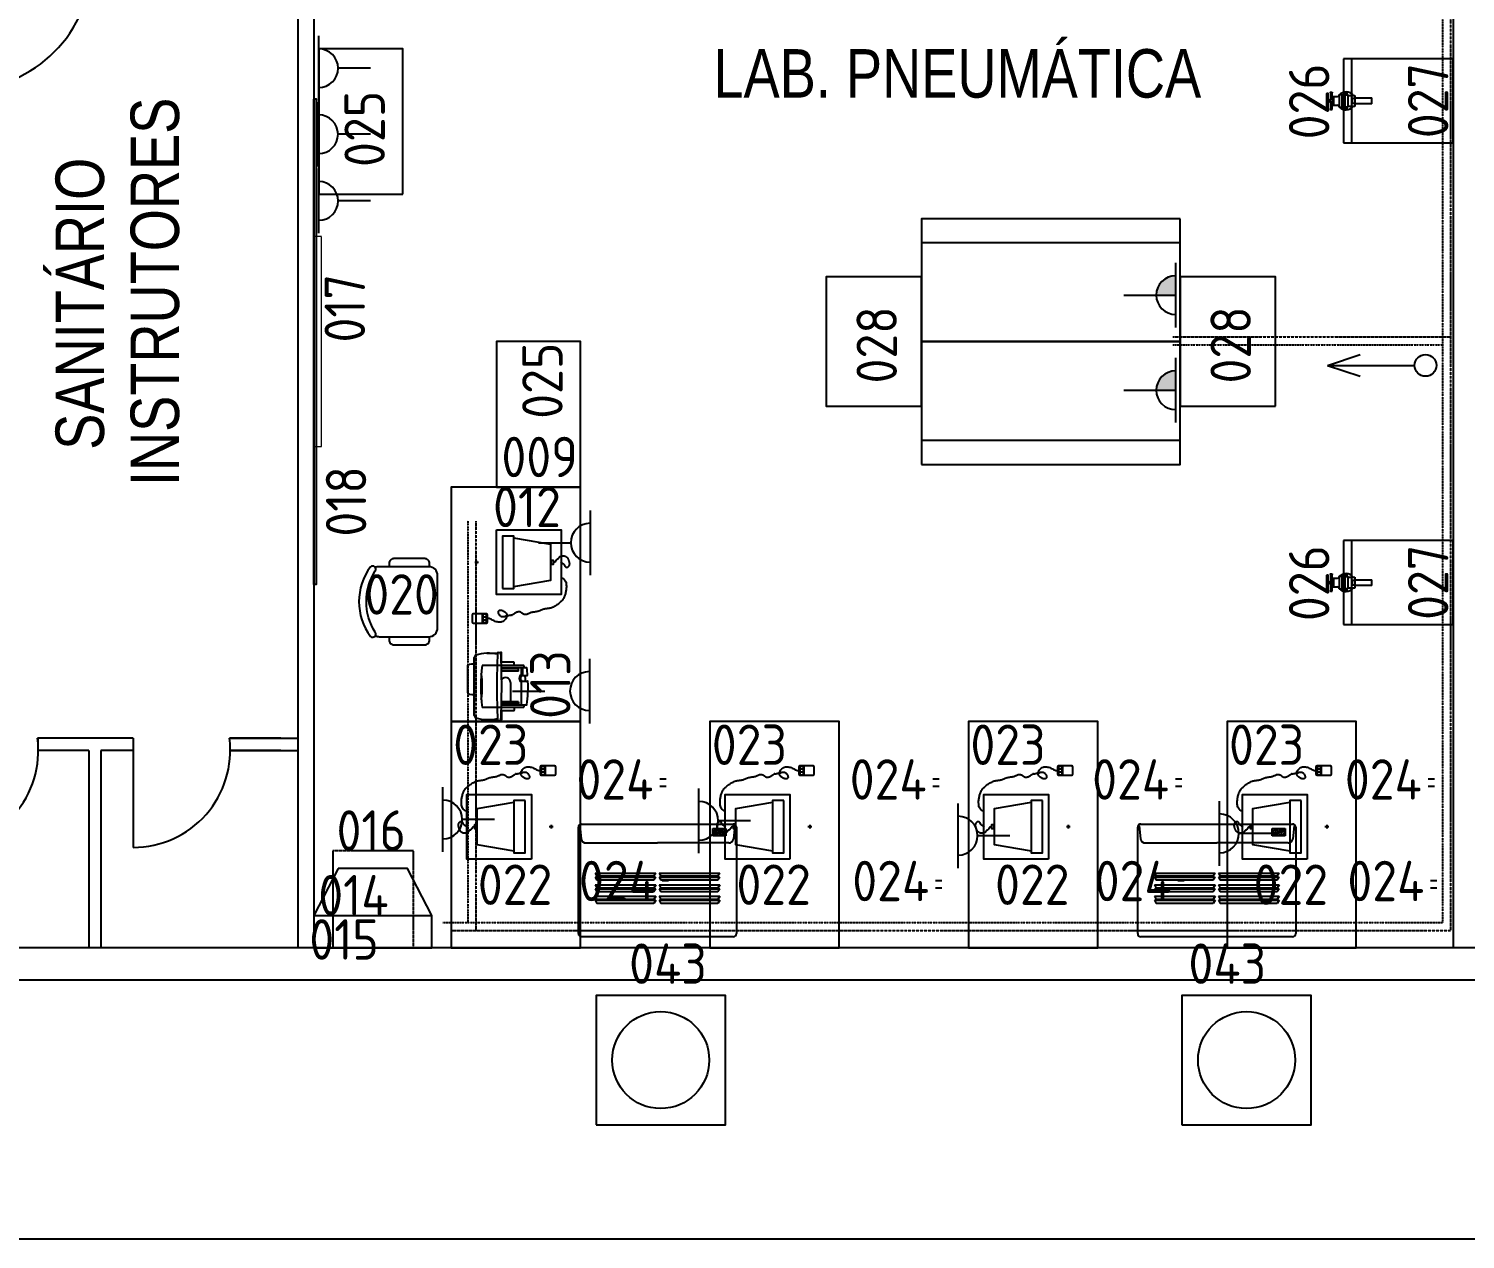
# Model space of a CAD drawing. Header units: millimetres. Extents: x 18768 to 1484868, y -11027 to 520152.
# Drawn here: x 218641 to 227529, y 397570 to 405059 of the extents above; entities that cross this region are included whole.
import ezdxf
from ezdxf.enums import TextEntityAlignment as Align

# ---------------------------------------------------------------- set-up
doc = ezdxf.new("R2010")
doc.units = ezdxf.units.MM
for name, pattern in [('DASHDOT2', [0.5, 0.25, -0.125, 0, -0.125]), ('DIVIDE', [2.15, 1.5, -0.2, 0.05, -0.15, 0.05, -0.2]), ('HIDDEN', [0.375, 0.25, -0.125]), ('HIDDEN2', [4.7625, 3.175, -1.5875])]:
    doc.linetypes.add(name, pattern=pattern)
for name, color, linetype in [('L018-SIMBOLO1', 3, 'Continuous'), ('L018-SIMBOLO3', 3, 'Continuous'), ('L025-CONTORNO', 7, 'Continuous'), ('L025-IMAGIN', 1, 'DIVIDE'), ('L025-TEXTO', 7, 'Continuous'), ('L035-ARRANJO-ADQUIRIR', 102, 'Continuous'), ('L035-ARRANJO-EXISTENTE', 180, 'Continuous'), ('L035-ARRANJO-REMANEJADO', 200, 'Continuous'), ('L035-TEXTO', 40, 'Continuous'), ('PAREDES', 7, 'Continuous')]:
    doc.layers.add(name, color=color, linetype=linetype)
doc.layers.add('L035-DEMOLIÇÃO', color=40, linetype='Continuous', plot=False)
doc.styles.add('ISO-CP--18', font='isocp.shx', dxfattribs={"width": 0.75, "height": 180})
doc.styles.add('ISO-CP--25', font='isocp.shx', dxfattribs={"height": 250})
doc.styles.get("Standard").update_dxf_attribs({"font": 'arial.ttf'})

# ---------------------------------------------------------------- blocks, each defined once
blk = doc.blocks.new('BL_SENAI_id9300159197')
at = {"layer": 'L025-CONTORNO', "color": 0, "linetype": 'HIDDEN', "lineweight": 9}
blk.add_lwpolyline([(-650, -50), (650, -50), (650, 0), (-650, 0)], close=True, dxfattribs=at)
at = {"layer": 'L025-TEXTO', "lineweight": 9, "style": 'ISO-CP--25'}
blk.add_attdef('rmp_mt_codmaterial', (15, 15), '', height=40, dxfattribs=at)
at = {"layer": 'L025-TEXTO', "lineweight": 9, "style": 'ISO-CP--25', "flags": 1}
for tag in ['rmp_mt_nomeunid', 'rmp_mt_potencia', 'rmp_mt_cod']:
    blk.add_attdef(tag, (15, 15), '', height=40, dxfattribs=at)
blk = doc.blocks.new('BL_SENAI_id9320290690')
at = {"layer": 'L025-CONTORNO', "color": 0}
blk.add_lwpolyline([(-3130.9, 134.4), (-130.9, 134.4), (-130.9, 152.4), (-3130.9, 152.4)], close=True, dxfattribs=at)
at = {"layer": 'L025-TEXTO', "style": 'ISO-CP--25'}
blk.add_attdef('rmp_mt_codmaterial', (15, 15), '', height=40, dxfattribs=at)
at = {"layer": 'L025-TEXTO', "style": 'ISO-CP--25', "flags": 1}
for tag in ['rmp_mt_nomeunid', 'rmp_mt_potencia', 'rmp_mt_cod']:
    blk.add_attdef(tag, (15, 15), '', height=40, dxfattribs=at)
blk = doc.blocks.new('BL_SENAI_id9320210400')
at = {"layer": 'L035-ARRANJO-ADQUIRIR', "color": 0}
for points in [[(-689.7, 550.3, -0.290756), (-310.2, 550.3, 0.829608), (-283.9, 578.9, 0.333333), (-716.3, 578.9, 0.829608), (-690, 550.3)], [(-710.1, 549.8, 0.129448), (-717.1, 523.2), (-717.1, 218.5, 0.414214), (-663, 164.5), (-337.9, 164.5, 0.414214), (-283.9, 218.5), (-283.9, 524.9, 0.120944), (-290, 549.9)], [(-717.1, 464.5), (-737.1, 464.5, 0.414214), (-767.1, 434.5), (-767.1, 244.5, 0.414214), (-737.1, 214.5), (-716.9, 214.5)], [(-283.9, 214.5), (-263.9, 214.5, 0.414214), (-233.9, 244.5), (-233.9, 434.5, 0.414214), (-263.9, 464.5), (-283.9, 464.5)]]:
    blk.add_lwpolyline(points, format="xyb", dxfattribs=at)
at = {"layer": 'L025-TEXTO', "style": 'ISO-CP--25'}
blk.add_attdef('rmp_mt_codmaterial', (15, 15), '', height=40, dxfattribs=at)
at = {"layer": 'L025-TEXTO', "style": 'ISO-CP--25', "flags": 1}
for tag in ['rmp_mt_nomeunid', 'rmp_mt_potencia', 'rmp_mt_cod']:
    blk.add_attdef(tag, (15, 15), '', height=40, dxfattribs=at)
blk = doc.blocks.new('BL_SENAI_id9370710520')
at = {"layer": 'L035-ARRANJO-ADQUIRIR', "color": 0}
for p, q in [((192.9, 185.6), (168.7, 185.6)), ((180.8, 173.5), (180.8, 197.7)), ((499.2, 246.6), (499.2, 164)), ((499.2, 220.5), (556.8, 220.5)), ((499.2, 219.5), (556.8, 219.5)), ((502.4, 246.7), (502.4, 224.1)), ((518.6, 246.7), (502.4, 246.7)), ((502.4, 224.1), (518.6, 224.1)), ((550.1, 253.3), (505.9, 253.3)), ((518.6, 224.1), (518.6, 246.7)), ((520.3, 246.7), (520.3, 224.1)), ((536.5, 246.7), (520.3, 246.7)), ((520.3, 224.1), (536.5, 224.1)), ((536.5, 224.1), (536.5, 246.7)), ((538, 246.7), (538, 224.1)), ((554.2, 246.7), (538, 246.7)), ((538, 224.1), (554.2, 224.1)), ((554.2, 224.1), (554.2, 246.7)), ((556.8, 164), (556.8, 246.6)), ((505.9, 157.3), (550.1, 157.3))]:
    blk.add_line(p, q, dxfattribs=at)
for points in [[(180.8, 660), (179.5, 665.1), (177.7, 669.1), (175.4, 672.3), (172.9, 674.7), (170.2, 676.6), (167.7, 678.1), (165.4, 679.4), (163.4, 680.6), (162, 682), (161, 683.4), (160.3, 684.8), (159.8, 686.3), (159.5, 687.7), (159.1, 689.1), (158.6, 690.3), (157.9, 691.4), (156.9, 692.4), (155.6, 693.3), (154.1, 694.2), (152.4, 695.1), (150.7, 696.1), (148.9, 697.4), (147.2, 699), (145.7, 700.9), (144.3, 703.3), (143.1, 706.1), (142.1, 709.1), (141.3, 712.3), (140.8, 715.7), (140.5, 719.2), (140.5, 722.6), (140.8, 725.9), (141.4, 729), (142.2, 732), (143.3, 734.7), (144.7, 737.3), (146.2, 739.7), (147.9, 741.9), (149.8, 743.9), (151.9, 745.7), (154, 747.3), (156.3, 748.8), (158.7, 750.1), (161, 751.2), (163.4, 752.2), (165.7, 753.1), (168, 754), (170.2, 754.7), (172.3, 755.4), (174.3, 756), (176.2, 756.6), (178, 757.1), (179.7, 757.6), (181.4, 758), (183.1, 758.3), (184.7, 758.6), (186.4, 758.9), (188, 759), (189.7, 759.1), (191.3, 759.1), (193, 759), (194.7, 758.8), (196.4, 758.5), (198.1, 758), (199.8, 757.3), (201.5, 756.6), (203.2, 755.7), (204.8, 754.7), (206.4, 753.7), (207.9, 752.5), (209.2, 751.4), (210.4, 750.1), (211.5, 748.9), (212.4, 747.7), (213.1, 746.4), (213.6, 745.2), (213.9, 744), (214, 742.8), (213.9, 741.6), (213.6, 740.5), (213.1, 739.5), (212.4, 738.4), (211.4, 737.5), (210.4, 736.5), (209.2, 735.6), (207.9, 734.8), (206.5, 734), (205, 733.2), (203.5, 732.5), (202, 731.7), (200.6, 731), (199.1, 730.2), (197.7, 729.3), (196.4, 728.3), (195.2, 727.1), (194.1, 725.8), (193.2, 724.4), (192.3, 722.7), (191.3, 720.8), (190.1, 718.7), (188.5, 716.4), (186.5, 713.8), (184, 710.9), (180.8, 707.9)], [(276, 708.3), (279.8, 717), (284.4, 724), (289.7, 729.4), (295.6, 733.5), (301.8, 736.4), (308.2, 738.4), (314.7, 739.6), (321.2, 740.3), (327.5, 740.6), (333.6, 740.6), (339.6, 740.4), (345.4, 739.9), (351.1, 739.2), (356.8, 738.2), (362.4, 737.2), (368, 735.9), (373.5, 734.6), (379.1, 733.1), (384.5, 731.4), (389.9, 729.6), (395.1, 727.5), (400.2, 725.2), (405.1, 722.6), (409.8, 719.6), (414.2, 716.4), (418.5, 712.8), (422.5, 708.9), (426.4, 704.7), (430.1, 700.4), (433.8, 695.7), (437.4, 690.9), (440.9, 685.9), (444.5, 680.8), (447.9, 675.5), (451.3, 670.2), (454.4, 664.8), (457.3, 659.5), (459.9, 654.1), (462.1, 648.8), (463.9, 643.6), (465.3, 638.5), (466.2, 633.6), (466.9, 628.7), (467.4, 623.9), (467.9, 619.1), (468.5, 614.4), (469.2, 609.7), (470.3, 604.9), (471.7, 600.1), (473.4, 595.3), (475.3, 590.4), (477.4, 585.5), (479.4, 580.5), (481.4, 575.4), (483.3, 570.3), (484.8, 565), (486.1, 559.7), (487.1, 554.3), (487.9, 549), (488.6, 543.6), (489.2, 538.4), (490, 533.3), (490.8, 528.4), (492, 523.7), (493.4, 519.3), (495, 515.2), (496.7, 511.2), (498.5, 507.5), (500.2, 503.8), (501.7, 500.3), (503, 496.9), (503.9, 493.6), (504.3, 490.2), (504.3, 486.9), (504, 483.7), (503.2, 480.5), (502.2, 477.4), (500.9, 474.4), (499.4, 471.5), (497.7, 468.7), (495.9, 466.1), (493.9, 463.6), (492.1, 461.1), (490.3, 458.7), (488.8, 456.2), (487.6, 453.6), (486.7, 450.8), (486.4, 447.9), (486.6, 444.7), (487.3, 441.4), (488.4, 437.9), (489.8, 434.3), (491.6, 430.7), (493.5, 427.2), (495.5, 423.8), (497.5, 420.5), (499.5, 417.4), (501.3, 414.5), (503.1, 411.9), (504.7, 409.6), (506.1, 407.7), (507.3, 406), (508.2, 404.8), (508.8, 404), (509.1, 403.6), (509.1, 403.5), (509, 403.4), (508.7, 403.3), (508.5, 402.9), (508.3, 402.1), (508.2, 400.7), (508.4, 398.4), (508.8, 395.3), (509.5, 391.4), (510.4, 386.9), (511.4, 381.9), (512.6, 376.8), (513.8, 371.5), (515, 366.5), (516.1, 361.7), (517.2, 357.4), (518.1, 353.5), (518.7, 350), (519, 346.8), (518.9, 343.8), (518.3, 341), (517.1, 338.2), (515.3, 335.5), (512.8, 332.7), (509.7, 330), (506.2, 327.4), (502.5, 325), (498.6, 323), (494.7, 321.4), (491.1, 320.3), (487.7, 319.8), (484.8, 320), (482.4, 320.8), (480.4, 322.2), (478.9, 324), (477.7, 326.2), (477, 328.8), (476.6, 331.6), (476.6, 334.5), (476.9, 337.5), (477.5, 340.6), (478.5, 343.7), (479.7, 346.8), (481.2, 350), (483, 353.1), (485.1, 356.2), (487.3, 359.3), (489.8, 362.3), (492.6, 365.2), (495.6, 367.7), (498.8, 369.9), (502.4, 371.6), (506.2, 372.6), (510.4, 372.9), (514.9, 372.4), (519.8, 371), (524.8, 368.7), (529.8, 365.7), (534.7, 361.9), (539.3, 357.6), (543.4, 352.8), (546.9, 347.6), (549.5, 342.1), (551.2, 336.3), (551.9, 330.4), (551.9, 324.3), (551.3, 318.2), (550, 312.2), (548.2, 306.1), (546.1, 300.2), (543.6, 294.5), (540.9, 289), (538.2, 283.6), (535.6, 278.3), (533.1, 273), (531, 267.7), (529.3, 262.1), (528.2, 256.4), (528, 253.3)], [(330.8, 415.4), (290.8, 645.4), (70.8, 645.4), (30.8, 415.4)]]:
    blk.add_lwpolyline(points, dxfattribs=at)
for points in [[(-19.2, 307.9), (-19.2, 707.9), (380.8, 707.9), (380.8, 307.9)], [(169.9, 645.4), (191.6, 645.3), (191.6, 659.9), (170, 660)], [(343.3, 345.4), (343.3, 415.4), (18.3, 415.4), (18.3, 345.4)]]:
    blk.add_lwpolyline(points, close=True, dxfattribs=at)
for centre, start, end in [((505.9, 246.6), 90, 180), ((550.1, 246.6), 0, 90), ((505.9, 164), 180, 270), ((550.1, 164), 270, 0)]:
    blk.add_arc(centre, 6.72, start, end, dxfattribs=at)
at = {"layer": 'L025-TEXTO', "style": 'ISO-CP--25'}
blk.add_attdef('rmp_mt_codmaterial', (15, 15), '', height=40, dxfattribs=at)
at = {"layer": 'L025-TEXTO', "style": 'ISO-CP--25', "flags": 1}
for tag in ['rmp_mt_nomeunid', 'rmp_mt_potencia', 'rmp_mt_cod']:
    blk.add_attdef(tag, (15, 15), '', height=40, dxfattribs=at)
blk = doc.blocks.new('BL_SENAI_id9320221140')
at = {"layer": 'L025-CONTORNO', "color": 0}
blk.add_lwpolyline([(570, -612), (570, 788), (-230, 788), (-230, -612)], close=True, dxfattribs=at)
at = {"layer": 'L025-TEXTO', "style": 'ISO-CP--25'}
blk.add_attdef('rmp_mt_codmaterial', (15, 15), '', height=40, dxfattribs=at)
at = {"layer": 'L025-TEXTO', "style": 'ISO-CP--25', "flags": 1}
for tag in ['rmp_mt_nomeunid', 'rmp_mt_potencia', 'rmp_mt_cod']:
    blk.add_attdef(tag, (15, 15), '', height=40, dxfattribs=at)
blk = doc.blocks.new('BL_SENAI_id9390240030')
at = {"layer": 'L035-ARRANJO-REMANEJADO', "color": 0}
for p, q in [((0, 630), (0, -50)), ((520, 630), (0, 630)), ((520, -50), (520, 630)), ((0, 0), (520, 0)), ((0, -50), (520, -50))]:
    blk.add_line(p, q, dxfattribs=at)
at = {"layer": 'L025-TEXTO', "style": 'ISO-CP--25'}
blk.add_attdef('rmp_mt_codmaterial', (15, 15), '', height=40, dxfattribs=at)
at = {"layer": 'L025-TEXTO', "style": 'ISO-CP--25', "flags": 1}
for tag in ['rmp_mt_nomeunid', 'rmp_mt_potencia', 'rmp_mt_cod']:
    blk.add_attdef(tag, (15, 15), '', height=40, dxfattribs=at)
blk = doc.blocks.new('BL_SENAI_id9320230440')
at = {"layer": 'L035-ARRANJO-ADQUIRIR', "color": 0}
blk.add_lwpolyline([(0, 520), (-900, 520), (-900, 0), (0, 0)], close=True, dxfattribs=at)
at = {"layer": 'L025-TEXTO', "style": 'ISO-CP--25'}
blk.add_attdef('rmp_mt_codmaterial', (15, 15), '', height=40, dxfattribs=at)
at = {"layer": 'L025-TEXTO', "style": 'ISO-CP--25', "flags": 1}
for tag in ['rmp_mt_nomeunid', 'rmp_mt_potencia', 'rmp_mt_cod']:
    blk.add_attdef(tag, (15, 15), '', height=40, dxfattribs=at)
blk = doc.blocks.new('BL_SENAI_id9370710510')
at = {"layer": 'L035-ARRANJO-ADQUIRIR', "color": 0}
for p, q in [((185, 106.6), (160.8, 106.6)), ((172.9, 94.5), (172.9, 118.7)), ((491.3, 167.7), (491.3, 85)), ((491.3, 141.5), (549, 141.5)), ((491.3, 140.6), (549, 140.6)), ((494.5, 167.7), (494.5, 145.1)), ((510.7, 167.7), (494.5, 167.7)), ((494.5, 145.1), (510.7, 145.1)), ((542.2, 174.4), (498, 174.4)), ((510.7, 145.1), (510.7, 167.7)), ((528.6, 167.7), (512.4, 167.7)), ((512.4, 167.7), (512.4, 145.1)), ((512.4, 145.1), (528.6, 145.1)), ((528.6, 145.1), (528.6, 167.7)), ((530.1, 167.7), (530.1, 145.1)), ((546.3, 167.7), (530.1, 167.7)), ((530.1, 145.1), (546.3, 145.1)), ((546.3, 145.1), (546.3, 167.7)), ((549, 85), (549, 167.7)), ((498, 78.3), (542.2, 78.3))]:
    blk.add_line(p, q, dxfattribs=at)
for points in [[(-27.1, 228.9), (-27.1, 628.9), (372.9, 628.9), (372.9, 228.9)], [(162.1, 566.4), (183.8, 566.4), (183.8, 581), (162.1, 581)], [(335.4, 266.4), (335.4, 336.4), (10.4, 336.4), (10.4, 266.4)]]:
    blk.add_lwpolyline(points, close=True, dxfattribs=at)
for points in [[(173, 581), (171.7, 586.1), (169.8, 590.1), (167.5, 593.3), (165, 595.7), (162.4, 597.6), (159.8, 599.1), (157.5, 600.4), (155.6, 601.7), (154.1, 603), (153.1, 604.4), (152.5, 605.8), (152, 607.3), (151.6, 608.7), (151.3, 610.1), (150.8, 611.3), (150.1, 612.5), (149, 613.4), (147.7, 614.3), (146.2, 615.2), (144.6, 616.1), (142.8, 617.2), (141.1, 618.4), (139.4, 620), (137.8, 622), (136.4, 624.3), (135.2, 627.1), (134.2, 630.1), (133.5, 633.4), (133, 636.8), (132.7, 640.2), (132.7, 643.6), (133, 646.9), (133.5, 650), (134.4, 653), (135.5, 655.8), (136.8, 658.3), (138.3, 660.7), (140.1, 662.9), (142, 664.9), (144, 666.8), (146.2, 668.4), (148.5, 669.8), (150.8, 671.1), (153.2, 672.2), (155.6, 673.3), (157.9, 674.2), (160.2, 675), (162.4, 675.7), (164.5, 676.4), (166.4, 677), (168.3, 677.6), (170.1, 678.1), (171.9, 678.6), (173.6, 679), (175.2, 679.4), (176.9, 679.7), (178.5, 679.9), (180.2, 680.1), (181.8, 680.2), (183.5, 680.2), (185.2, 680), (186.8, 679.8), (188.5, 679.5), (190.2, 679), (192, 678.4), (193.7, 677.6), (195.4, 676.7), (197, 675.8), (198.5, 674.7), (200, 673.6), (201.4, 672.4), (202.6, 671.2), (203.6, 669.9), (204.5, 668.7), (205.2, 667.5), (205.7, 666.2), (206.1, 665), (206.2, 663.8), (206.1, 662.7), (205.8, 661.6), (205.2, 660.5), (204.5, 659.5), (203.6, 658.5), (202.5, 657.6), (201.3, 656.7), (200, 655.8), (198.6, 655), (197.2, 654.2), (195.7, 653.5), (194.2, 652.8), (192.7, 652), (191.3, 651.2), (189.9, 650.3), (188.6, 649.3), (187.4, 648.2), (186.3, 646.9), (185.4, 645.4), (184.4, 643.7), (183.4, 641.8), (182.2, 639.7), (180.7, 637.4), (178.7, 634.8), (176.2, 632), (172.9, 628.9)], [(268.1, 629.3), (271.9, 638.1), (276.6, 645), (281.9, 650.5), (287.7, 654.5), (293.9, 657.4), (300.4, 659.4), (306.9, 660.6), (313.4, 661.3), (319.6, 661.6), (325.8, 661.7), (331.7, 661.4), (337.6, 660.9), (343.3, 660.2), (348.9, 659.3), (354.5, 658.2), (360.1, 657), (365.7, 655.6), (371.2, 654.1), (376.7, 652.5), (382, 650.6), (387.3, 648.5), (392.4, 646.2), (397.3, 643.6), (401.9, 640.7), (406.4, 637.4), (410.6, 633.8), (414.7, 629.9), (418.5, 625.8), (422.3, 621.4), (425.9, 616.8), (429.5, 612), (433.1, 607), (436.6, 601.8), (440.1, 596.6), (443.4, 591.2), (446.6, 585.9), (449.5, 580.5), (452, 575.1), (454.3, 569.8), (456.1, 564.6), (457.4, 559.6), (458.4, 554.6), (459.1, 549.7), (459.6, 544.9), (460.1, 540.2), (460.7, 535.4), (461.4, 530.7), (462.4, 526), (463.8, 521.2), (465.6, 516.4), (467.5, 511.5), (469.5, 506.5), (471.6, 501.5), (473.6, 496.5), (475.4, 491.3), (477, 486.1), (478.2, 480.7), (479.2, 475.4), (480, 470), (480.7, 464.7), (481.4, 459.4), (482.1, 454.3), (483, 449.4), (484.1, 444.8), (485.5, 440.4), (487.2, 436.2), (488.9, 432.2), (490.7, 428.5), (492.4, 424.9), (493.9, 421.4), (495.1, 417.9), (496, 414.6), (496.5, 411.2), (496.5, 407.9), (496.1, 404.7), (495.4, 401.5), (494.4, 398.4), (493.1, 395.4), (491.6, 392.5), (489.9, 389.8), (488, 387.1), (486.1, 384.6), (484.2, 382.2), (482.5, 379.7), (480.9, 377.2), (479.7, 374.6), (478.9, 371.8), (478.5, 368.9), (478.7, 365.7), (479.4, 362.4), (480.5, 358.9), (482, 355.4), (483.7, 351.8), (485.6, 348.2), (487.6, 344.8), (489.6, 341.5), (491.6, 338.4), (493.5, 335.6), (495.3, 333), (496.9, 330.7), (498.3, 328.7), (499.4, 327.1), (500.3, 325.8), (500.9, 325), (501.2, 324.6), (501.3, 324.5), (501.1, 324.5), (500.9, 324.3), (500.6, 323.9), (500.4, 323.1), (500.4, 321.7), (500.5, 319.5), (501, 316.3), (501.7, 312.4), (502.6, 307.9), (503.6, 303), (504.7, 297.8), (505.9, 292.6), (507.1, 287.5), (508.3, 282.7), (509.3, 278.4), (510.2, 274.6), (510.8, 271.1), (511.1, 267.8), (511, 264.9), (510.4, 262), (509.3, 259.3), (507.5, 256.5), (505, 253.8), (501.9, 251), (498.4, 248.4), (494.6, 246.1), (490.7, 244), (486.9, 242.4), (483.2, 241.3), (479.9, 240.8), (477, 241), (474.5, 241.8), (472.6, 243.2), (471, 245), (469.9, 247.3), (469.1, 249.8), (468.8, 252.6), (468.7, 255.5), (469.1, 258.5), (469.7, 261.6), (470.6, 264.7), (471.9, 267.8), (473.4, 271), (475.2, 274.1), (477.2, 277.3), (479.5, 280.3), (482, 283.3), (484.7, 286.2), (487.7, 288.7), (491, 290.9), (494.5, 292.6), (498.4, 293.6), (502.6, 294), (507.1, 293.5), (511.9, 292), (517, 289.7), (522, 286.7), (526.9, 283), (531.5, 278.7), (535.6, 273.8), (539, 268.6), (541.6, 263.1), (543.3, 257.3), (544.1, 251.4), (544.1, 245.4), (543.4, 239.3), (542.1, 233.2), (540.4, 227.2), (538.2, 221.3), (535.7, 215.5), (533.1, 210), (530.4, 204.6), (527.7, 199.4), (525.3, 194.1), (523.1, 188.7), (521.4, 183.2), (520.3, 177.4), (520.1, 174.4)], [(322.9, 336.4), (282.9, 566.4), (62.9, 566.4), (22.9, 336.4)]]:
    blk.add_lwpolyline(points, dxfattribs=at)
for centre, start, end in [((498, 167.7), 90, 180), ((542.2, 167.7), 0, 90), ((498, 85), 180, 270), ((542.2, 85), 270, 0)]:
    blk.add_arc(centre, 6.72, start, end, dxfattribs=at)
at = {"layer": 'L025-TEXTO', "style": 'ISO-CP--25'}
blk.add_attdef('rmp_mt_codmaterial', (15, 15), '', height=40, dxfattribs=at)
at = {"layer": 'L025-TEXTO', "style": 'ISO-CP--25', "flags": 1}
for tag in ['rmp_mt_nomeunid', 'rmp_mt_potencia', 'rmp_mt_cod']:
    blk.add_attdef(tag, (15, 15), '', height=40, dxfattribs=at)
blk = doc.blocks.new('BL_SENAI_id9320220810')
at = {"layer": 'L025-CONTORNO', "color": 0}
blk.add_lwpolyline([(-688.2, 238.2), (111.8, 238.2), (111.8, 1688.2), (-688.2, 1688.2)], close=True, dxfattribs=at)
at = {"layer": 'L025-TEXTO', "style": 'ISO-CP--25'}
blk.add_attdef('rmp_mt_codmaterial', (15, 15), '', height=40, dxfattribs=at)
at = {"layer": 'L025-TEXTO', "style": 'ISO-CP--25', "flags": 1}
for tag in ['rmp_mt_nomeunid', 'rmp_mt_potencia', 'rmp_mt_cod']:
    blk.add_attdef(tag, (15, 15), '', height=40, dxfattribs=at)
blk = doc.blocks.new('BL_SENAI_id9370720080')
at = {"layer": 'L035-ARRANJO-EXISTENTE', "color": 0}
for p, q in [((-169, 28.1), (-169, 386.7)), ((-92, 412.8), (-24.5, 412.8)), ((-21.4, 417.8), (-3, 417.8)), ((76.1, 357.4), (-1.5, 357.4)), ((0, 357.4), (0, 414.8)), ((-209, 167.4), (-209, 337.4)), ((136.1, 337.4), (-119, 337.4)), ((154, 322.4), (-0.5, 322.4)), ((104.1, 317.4), (-0.3, 317.4)), ((104.1, 304.9), (0, 304.9)), ((104.1, 302.4), (0, 302.4)), ((79.1, 337.4), (79.1, 354.4)), ((104.1, 302.4), (104.1, 322.4)), ((124.1, 285.2), (124.1, 322.4)), ((126, 274.8), (158.3, 274.8)), ((131.6, 285.2), (131.6, 322.4)), ((139.1, 322.4), (139.1, 334.4)), ((54.5, 232.4), (54.5, 112.4)), ((124.1, 92.4), (124.1, 240.5)), ((124.1, 240.5), (160.6, 240.5)), ((154, 92.4), (-0.5, 92.4)), ((104.1, 97.4), (-0.3, 97.4)), ((104.1, 112.4), (0, 112.4)), ((104.1, 109.9), (0, 109.9)), ((104.1, 112.4), (104.1, 92.4)), ((139.1, 80.4), (139.1, 92.4)), ((136.1, 77.4), (-119, 77.4)), ((-92, 2), (-24.5, 2)), ((76.1, 57.4), (-1.5, 57.4)), ((0, 57.4), (0, 0)), ((79.1, 77.4), (79.1, 60.4)), ((-21.4, -3), (-3, -3))]:
    blk.add_line(p, q, dxfattribs=at)
for centre, radius, start, end in [((-154, 386.7), 15, 107.75711, 180), ((-81.8, 161.1), 251.8, 76.90632, 107.75711), ((4596, 207.4), 4625, 177.42837, 182.57163), ((-21.4, 414.8), 3, 90, 177.42837), ((-6.7, 414.8), 3, 2.57163, 90), ((-4624, 207.4), 4625, 357.42837, 2.57163), ((-3, 414.8), 3, 0, 90), ((76.1, 354.4), 3, 0, 90), ((721, 207.4), 850, 171.20259, 188.79741), ((-636, 207.4), 517, 351.09854, 8.90146), ((137.5, 257.4), 28.3, 123.36701, 236.63299), ((137.5, 257.4), 20.8, 123.36701, 227.81452), ((119.1, 285.2), 5, 303.36701, 0), ((119.1, 285.2), 12.5, 303.36701, 0), ((136.1, 334.4), 3, 0, 90), ((-721.3, 207.4), 870.4, 2.17811, 4.44105), ((154, 319.4), 3, 7.29189, 90), ((-721.3, 207.4), 885.4, 4.57592, 7.29189), ((158.3, 277.8), 3, 270, 4.57592), ((24.5, 232.4), 30, 0, 142.34289), ((119.1, 229.5), 5, 0, 56.63299), ((122.1, 240.5), 2, 0, 47.81452), ((-721.3, 207.4), 885.4, 352.70811, 1.95356), ((160.6, 237.5), 3, 1.95356, 90), ((154, 95.4), 3, 270, 352.70811), ((-154, 28.1), 15, 180, 252.24289), ((-81.8, 253.6), 251.8, 252.24289, 283.09368), ((-3, 0), 3, 270, 0), ((76.1, 60.4), 3, 270, 0), ((136.1, 80.4), 3, 270, 0), ((-21.4, 0), 3, 182.57163, 270), ((-6.7, 0), 3, 270, 357.42837)]:
    blk.add_arc(centre, radius, start, end, dxfattribs=at)
at = {"layer": 'L035-ARRANJO-EXISTENTE', "color": 0, "extrusion": (0, 0, -1)}
blk.add_ellipse((-169, 337.4), major_axis=(40, 0), ratio=0.25, start_param=3.141593, end_param=4.712389, dxfattribs=at)
at = {"layer": 'L035-ARRANJO-EXISTENTE', "color": 0}
blk.add_ellipse((-169, 167.4), major_axis=(40, 0), ratio=0.25, start_param=3.141593, end_param=4.712389, dxfattribs=at)
at = {"layer": 'L025-TEXTO', "style": 'ISO-CP--18'}
blk.add_attdef('rmp_mt_codmaterial', (15, 15), '', height=40, dxfattribs=at)
at = {"layer": 'L025-TEXTO', "style": 'ISO-CP--18', "flags": 1}
for tag in ['rmp_mt_nomeunid', 'rmp_mt_potencia', 'rmp_mt_cod']:
    blk.add_attdef(tag, (15, 15), '', height=40, dxfattribs=at)
blk = doc.blocks.new('BL_SENAI_id9310100320')
at = {"layer": 'L035-ARRANJO-EXISTENTE', "color": 0}
for p, q in [((-200.7, 56.3), (-200.7, 19.7)), ((-200.7, 56.3), (-96, 56.3)), ((-96, 19.7), (-200.7, 19.7)), ((-96, 72.3), (-55.2, 72.3)), ((-96, 3.7), (-96, 72.3)), ((-55.2, 3.7), (-96, 3.7)), ((-29.2, 76), (-35, 76)), ((-35, 67.8), (-35, 0)), ((-35, 0), (-29.2, 0)), ((-29.2, 0), (-29.2, 76)), ((-22.5, 76), (-16.6, 76)), ((-22.5, 0), (-22.5, 76)), ((-16.6, 0), (-22.5, 0)), ((-16.6, 67.8), (-16.6, 0)), ((0.9, 22.8), (0.9, 53.2)), ((39.4, 64.6), (12.3, 64.6)), ((39.4, 11.4), (12.3, 11.4)), ((35, 64.6), (35, 11.4)), ((39.4, 64.6), (39.4, 11.4))]:
    blk.add_line(p, q, dxfattribs=at)
for points in [[(45.4, 91.7), (45.4, 87.5), (54.8, 87.5), (54.8, 91.7)], [(-96, 21.8), (-96, 54.2), (-80.4, 54.2), (-80.4, 21.8)], [(-52.6, 76), (-35, 76), (-35, 0), (-52.6, 0)], [(0.9, 76), (-16.6, 76), (-16.6, 0), (0.9, 0)], [(39.4, 30), (39.4, 45.8), (58.1, 45.8), (58.1, 30)], [(45.4, -15.9), (45.4, -11.8), (54.8, -11.8), (54.8, -15.9)]]:
    blk.add_lwpolyline(points, close=True, dxfattribs=at)
for points in [[(48.1, 45.8), (48.1, 87.5), (52.2, 87.5), (52.2, 45.8)], [(52.2, 30), (52.2, -11.8), (48.1, -11.8), (48.1, 30)]]:
    blk.add_lwpolyline(points, dxfattribs=at)
for centre in [(-41.8, 84.6), (-41.8, -8.6)]:
    blk.add_circle(centre, 4.46, dxfattribs=at)
for centre, radius, start, end in [((-40.5, 38), 55.5, 41.73855, 141.87067), ((-40.5, 38), 55.5, 218.12933, 318.26145), ((-55.2, 74.9), 2.59, 270, 0), ((-55.2, 1.1), 2.59, 0, 90), ((12.3, 76), 11.4, 180, 270), ((12.3, 0), 11.4, 90, 180)]:
    blk.add_arc(centre, radius, start, end, dxfattribs=at)
at = {"layer": 'L025-TEXTO', "style": 'ISO-CP--25'}
blk.add_attdef('rmp_mt_codmaterial', (15, 15), '', height=40, dxfattribs=at)
at = {"layer": 'L025-TEXTO', "style": 'ISO-CP--25', "flags": 1}
for tag in ['rmp_mt_nomeunid', 'rmp_mt_potencia', 'rmp_mt_cod']:
    blk.add_attdef(tag, (15, 15), '', height=40, dxfattribs=at)
blk = doc.blocks.new('BL_SENAI_id9380810140')
at = {"layer": 'L025-CONTORNO', "color": 0}
blk.add_lwpolyline([(-371.2, -269.7), (428.8, -269.7), (428.8, 320.3), (-371.2, 320.3)], close=True, dxfattribs=at)
at = {"layer": 'L025-TEXTO', "style": 'ISO-CP--25'}
blk.add_attdef('RMP_MT_NOMEUNID', (8, 8), '', height=250, dxfattribs=at)
at = {"layer": 'L025-TEXTO', "style": 'ISO-CP--25', "flags": 1}
for tag in ['RMP_MT_POTENCIA', 'RMP_MT_COD', 'RMP_MT_CODMATERIAL']:
    blk.add_attdef(tag, (8, 8), '', height=250, dxfattribs=at)
blk = doc.blocks.new('BL_SENAI_id9320130030')
at = {"layer": 'L025-IMAGIN', "color": 0}
blk.add_lwpolyline([(266.7, 734.1), (-203.6, 564.4), (0, 0), (470.3, 169.7)], close=True, dxfattribs=at)
at = {"layer": 'L025-TEXTO', "style": 'ISO-CP--25'}
blk.add_attdef('rmp_mt_codmaterial', (15, 15), '', height=40, dxfattribs=at)
at = {"layer": 'L025-TEXTO', "style": 'ISO-CP--25', "flags": 1}
for tag in ['rmp_mt_nomeunid', 'rmp_mt_potencia', 'rmp_mt_cod']:
    blk.add_attdef(tag, (15, 15), '', height=40, dxfattribs=at)
blk = doc.blocks.new('BL_SENAI_id9360630070')
at = {"layer": 'L035-ARRANJO-ADQUIRIR', "color": 0}
blk.add_lwpolyline([(214.6, 993.8), (14.6, 993.8), (14.6, 263.8), (214.6, 263.8)], dxfattribs=at)
blk.add_lwpolyline([(504.6, 843.8), (214.6, 993.8), (214.6, 263.8), (504.6, 413.8)], close=True, dxfattribs=at)
at = {"layer": 'L025-TEXTO', "style": 'ISO-CP--25'}
blk.add_attdef('rmp_mt_codmaterial', (15, 15), '', height=40, dxfattribs=at)
at = {"layer": 'L025-TEXTO', "style": 'ISO-CP--25', "flags": 1}
for tag in ['rmp_mt_nomeunid', 'rmp_mt_potencia', 'rmp_mt_cod']:
    blk.add_attdef(tag, (15, 15), '', height=40, dxfattribs=at)
blk = doc.blocks.new('BL_SENAI_id9360620050')
at = {"layer": 'L025-IMAGIN', "color": 0}
blk.add_lwpolyline([(456.3, 170.8), (456.2, 670.8), (-143.8, 670.7), (-143.7, 170.7)], close=True, dxfattribs=at)
at = {"layer": 'L025-TEXTO', "style": 'ISO-CP--18'}
blk.add_attdef('rmp_mt_codmaterial', (15, 15), '', height=40, dxfattribs=at)
at = {"layer": 'L025-TEXTO', "style": 'ISO-CP--18', "flags": 1}
for tag in ['rmp_mt_nomeunid', 'rmp_mt_potencia', 'rmp_mt_cod']:
    blk.add_attdef(tag, (15, 15), '', height=40, dxfattribs=at)
blk = doc.blocks.new('BL_SENAI_id9320210390')
at = {"layer": 'L035-ARRANJO-ADQUIRIR', "color": 0}
for p, q in [((154.2, -168.5), (154.2, -207.3)), ((199.2, -168.5), (199.2, -207.3))]:
    blk.add_line(p, q, dxfattribs=at)
at = {"layer": 'L025-TEXTO', "style": 'ISO-CP--25'}
blk.add_attdef('RMP_MT_NOMEUNID', (8, 8), '', height=250, dxfattribs=at)
at = {"layer": 'L025-TEXTO', "style": 'ISO-CP--25', "flags": 1}
for tag in ['RMP_MT_COD', 'RMP_MT_CODMATERIAL', 'RMP_MT_POTENCIA']:
    blk.add_attdef(tag, (8, 8), '', height=250, dxfattribs=at)
blk = doc.blocks.new('BL_SENAI_id9315160120')
at = {"color": 0}
for p, q in [((93.4, 568.9), (104.8, 588.2)), ((468.7, 568.9), (93.4, 568.9)), ((93.4, 544.4), (104.8, 563.8)), ((468.7, 544.4), (93.4, 544.4)), ((104.8, 588.2), (457.2, 588.2)), ((104.8, 563.8), (457.2, 563.8)), ((468.7, 568.9), (457.2, 588.2)), ((468.7, 544.4), (457.2, 563.8)), ((489.3, 568.9), (500.8, 588.2)), ((864.6, 568.9), (489.3, 568.9)), ((489.3, 544.4), (500.8, 563.8)), ((864.6, 544.4), (489.3, 544.4)), ((500.8, 588.2), (853.2, 588.2)), ((500.8, 563.8), (853.2, 563.8)), ((864.6, 568.9), (853.2, 588.2)), ((864.6, 544.4), (853.2, 563.8)), ((93.4, 498.4), (104.8, 517.7)), ((468.7, 498.4), (93.4, 498.4)), ((93.4, 473.9), (104.8, 493.3)), ((468.7, 473.9), (93.4, 473.9)), ((93.4, 425.6), (104.8, 444.9)), ((104.8, 517.7), (457.2, 517.7)), ((104.8, 493.3), (457.2, 493.3)), ((104.8, 444.9), (457.2, 444.9)), ((468.7, 498.4), (457.2, 517.7)), ((468.7, 473.9), (457.2, 493.3)), ((468.7, 425.6), (457.2, 444.9)), ((489.3, 498.4), (500.8, 517.7)), ((864.6, 498.4), (489.3, 498.4)), ((489.3, 473.9), (500.8, 493.3)), ((864.6, 473.9), (489.3, 473.9)), ((489.3, 425.6), (500.8, 444.9)), ((500.8, 517.7), (853.2, 517.7)), ((500.8, 493.3), (853.2, 493.3)), ((500.8, 444.9), (853.2, 444.9)), ((864.6, 498.4), (853.2, 517.7)), ((864.6, 473.9), (853.2, 493.3)), ((864.6, 425.6), (853.2, 444.9)), ((468.7, 425.6), (93.4, 425.6)), ((93.4, 401.1), (104.8, 420.4)), ((468.7, 401.1), (93.4, 401.1)), ((104.8, 420.4), (457.2, 420.4)), ((468.7, 401.1), (457.2, 420.4)), ((864.6, 425.6), (489.3, 425.6)), ((489.3, 401.1), (500.8, 420.4)), ((864.6, 401.1), (489.3, 401.1)), ((500.8, 420.4), (853.2, 420.4)), ((864.6, 401.1), (853.2, 420.4)), ((-0.4, 105.6), (8, 190.4)), ((37.5, 214.7), (479, 214.7)), ((920.6, 214.7), (479, 214.7)), ((958.5, 105.6), (950, 190.4)), ((56, 125.6), (56, 170.3)), ((56, 170.3), (136, 170.3)), ((136, 125.6), (56, 125.6)), ((136, 170.3), (136, 125.6))]:
    blk.add_line(p, q, dxfattribs=at)
for centre, radius in [((77.5, 148.3), 17.7), ((77.5, 148.3), 5.72), ((114.9, 148.3), 15.8), ((114.9, 148.3), 3.81)]:
    blk.add_circle(centre, radius, dxfattribs=at)
for centre, start, end in [((37.5, 184.7), 90, 169.03231), ((920.6, 184.7), 10.96769, 90)]:
    blk.add_arc(centre, 30, start, end, dxfattribs=at)
at = {"layer": 'L025-CONTORNO', "color": 0}
for p, q in [((-10, 117.5), (-10, 775.4)), ((10, 795.4), (948, 795.4)), ((968, 775.4), (968, 117.5)), ((948, 97.5), (10, 97.5))]:
    blk.add_line(p, q, dxfattribs=at)
for centre, start, end in [((10, 775.4), 90, 180), ((948, 775.4), 0, 90), ((10, 117.5), 180, 270), ((948, 117.5), 270, 0)]:
    blk.add_arc(centre, 20, start, end, dxfattribs=at)
at = {"layer": 'L025-TEXTO', "linetype": 'HIDDEN2', "style": 'ISO-CP--25'}
blk.add_attdef('rmp_mt_codmaterial', (15, 15), '', height=40, dxfattribs=at)
at = {"layer": 'L025-TEXTO', "linetype": 'HIDDEN2', "style": 'ISO-CP--25', "flags": 1}
for tag in ['rmp_mt_nomeunid', 'rmp_mt_potencia', 'rmp_mt_cod']:
    blk.add_attdef(tag, (15, 15), '', height=40, dxfattribs=at)

msp = doc.modelspace()

# ---------------------------------------------------------------- hatches: boundary and pattern name
at = {"layer": 'L018-SIMBOLO1'}
for points in [[(225617.047, 403411.19), (225737.047, 403411.19), (225737.047, 403531.19, 0.41421356)], [(225617.047, 402822.515), (225737.047, 402822.515), (225737.047, 402942.515, 0.41421356)]]:
    msp.add_hatch(color=256, dxfattribs=at).paths.add_polyline_path(points)

# ---------------------------------------------------------------- linework, layer by layer
at = {"layer": 'DEFPOINTS'}
for p, q in [((219883.163, 400669.626), (220305.702, 400669.626)), ((219887.869, 400594.626), (220305.702, 400594.626))]:
    msp.add_line(p, q, dxfattribs=at)
at = {"layer": 'L018-SIMBOLO1', "color": 4, "linetype": 'DASHDOT2'}
for p, q in [((227388.033, 406854.678), (227388.033, 399528.257)), ((225720.4, 403103.594), (227388.033, 403103.594)), ((221357.312, 402014.174), (221357.312, 399528.257)), ((227388.033, 399528.257), (221202.627, 399528.257, 279.966))]:
    msp.add_line(p, q, dxfattribs=at)
at = {"layer": 'L018-SIMBOLO1', "color": 6, "linetype": 'DIVIDE'}
for p, q in [((227438.033, 406804.678), (227438.033, 399478.257)), ((225720.4, 403153.594), (227438.033, 403153.594)), ((221407.312, 402011.795), (221407.312, 399478.257)), ((227438.033, 399478.257), (221252.627, 399478.257, 275.804))]:
    msp.add_line(p, q, dxfattribs=at)
at = {"layer": 'L018-SIMBOLO1'}
for p, q in [((225737.047, 403611.19), (225737.047, 403211.19)), ((225417.047, 403411.19), (225737.047, 403411.19)), ((225737.047, 403022.515), (225737.047, 402622.515)), ((225417.047, 402822.515), (225737.047, 402822.515))]:
    msp.add_line(p, q, dxfattribs=at)
for centre in [(225737.047, 403411.19), (225737.047, 402822.515)]:
    msp.add_arc(centre, 120, 90, 270, dxfattribs=at)
at = {"layer": 'L018-SIMBOLO3'}
for q in [(226878.265, 403043.813), (227215.765, 402976.313), (226878.265, 402908.813)]:
    msp.add_line((226675.765, 402976.313), q, dxfattribs=at)
msp.add_circle((227283.265, 402976.313), 67.5, dxfattribs=at)
at = {"layer": 'L035-ARRANJO-ADQUIRIR', "color": 100}
for p, q in [((220435.084, 404614.741), (220435.084, 405014.741)), ((220755.084, 404814.741), (220555.084, 404814.741)), ((220434.614, 404206.226), (220434.614, 404606.226)), ((220754.614, 404406.226), (220554.614, 404406.226)), ((220435.689, 403793.765), (220435.689, 404193.765)), ((220755.689, 403993.765), (220555.689, 403993.765)), ((222114.578, 402079.255), (222114.578, 401679.255)), ((221794.578, 401879.255), (221994.578, 401879.255)), ((222109.72, 401161.742), (222109.72, 400761.742)), ((221635.034, 400961.742), (221835.034, 400961.742)), ((221203.572, 399966.827), (221203.572, 400366.827)), ((222787.272, 399958.683), (222787.272, 400358.683)), ((224392.141, 399866.738), (224392.141, 400266.738)), ((226009.142, 399881.036), (226009.142, 400281.036)), ((221523.572, 400166.827), (221323.572, 400166.827)), ((223107.272, 400158.683), (222907.272, 400158.683)), ((224712.141, 400066.738), (224512.141, 400066.738)), ((226329.142, 400081.036), (226129.142, 400081.036))]:
    msp.add_line(p, q, dxfattribs=at)
at = {"layer": 'L035-ARRANJO-ADQUIRIR'}
for points in [[(222151.09, 398278.735), (222951.09, 398278.735), (222951.09, 399078.735), (222151.09, 399078.735)], [(225775.873, 398278.735), (226575.873, 398278.735), (226575.873, 399078.735), (225775.873, 399078.735)]]:
    msp.add_lwpolyline(points, close=True, dxfattribs=at)
for centre in [(222551.09, 398678.735), (226175.873, 398678.735)]:
    msp.add_circle(centre, 300, dxfattribs=at)
at = {"layer": 'L035-ARRANJO-ADQUIRIR', "color": 100}
for centre, start, end in [((220435.084, 404814.741), 270, 90), ((220434.614, 404406.226), 270, 90), ((220435.689, 403993.765), 270, 90), ((222114.578, 401879.255), 90, 270), ((222109.72, 400961.742), 90, 270), ((221203.572, 400166.827), 270, 90), ((222787.272, 400158.683), 270, 90), ((224392.141, 400066.738), 270, 90), ((226009.142, 400081.036), 270, 90)]:
    msp.add_arc(centre, 120, start, end, dxfattribs=at)
at = {"layer": 'L035-ARRANJO-EXISTENTE'}
for p, q in [((225764.991, 403733.687), (224164.991, 403733.687)), ((224164.991, 402513.687), (225764.991, 402513.687))]:
    msp.add_line(p, q, dxfattribs=at)
for points in [[(225764.991, 403883.687), (224164.991, 403883.687), (224164.991, 403123.687), (225764.991, 403123.687)], [(224164.991, 402363.687), (225764.991, 402363.687), (225764.991, 403123.687), (224164.991, 403123.687)]]:
    msp.add_lwpolyline(points, close=True, dxfattribs=at)
at = {"layer": 'L035-DEMOLIÇÃO', "linetype": 'ByBlock', "lineweight": -2}
msp.add_lwpolyline([(243039.686, 397570.166), (151141.405, 397570.166), (151141.405, 435098.76), (243039.686, 435098.76)], close=True, dxfattribs=at)
at = {"layer": 'PAREDES'}
for p, q in [((220404.702, 406873.687), (220404.702, 399373.687)), ((227454.991, 406873.687), (227454.991, 399373.687)), ((227454.991, 406873.687), (227454.991, 399373.687)), ((220305.702, 405524.687), (220305.702, 399373.687)), ((219287.869, 400669.626), (218695.663, 400669.626)), ((218700.369, 400594.626), (218700.369, 400669.626)), ((219012.869, 400594.626), (218700.369, 400594.626)), ((219012.869, 400594.626), (219012.869, 399373.687)), ((219087.869, 400594.626), (219087.869, 399373.687)), ((219287.869, 400594.626), (219087.869, 400594.626)), ((219287.869, 400669.626), (219287.869, 399994.626)), ((220200.369, 400669.626), (219883.163, 400669.626)), ((220200.369, 400594.626), (219887.869, 400594.626)), ((227203.279, 399373.687), (210253.692, 399373.687)), ((242003.279, 399373.687), (227203.279, 399373.687)), ((242003.279, 399373.687), (227203.279, 399373.687)), ((227203.279, 399173.687), (210246.044, 399173.687)), ((242203.279, 399173.687), (227203.279, 399173.687)), ((242203.279, 399173.687), (227203.279, 399173.687)), ((242203.279, 399173.687), (227203.279, 399173.687))]:
    msp.add_line(p, q, dxfattribs=at)
for centre, radius, end in [((218240.702, 405473.687), 790, 0), ((218100.369, 400594.626), 600, 7.1807558), ((219287.869, 400594.626), 600, 7.1807558)]:
    msp.add_arc(centre, radius, 270, end, dxfattribs=at)

# ---------------------------------------------------------------- block references
at = {"layer": 'L035-ARRANJO-ADQUIRIR'}
ref = msp.add_blockref('BL_SENAI_id9320230440', (220435.084, 404034.741), dxfattribs=dict(at, rotation=270))
ref.add_attrib('rmp_mt_codmaterial', '025', dxfattribs={"layer": 'L025-TEXTO', "height": 250, "rotation": 90, "style": 'ISO-CP--25'}).set_placement((220719.402, 404439.287), align=Align.MIDDLE)
ref = msp.add_blockref('BL_SENAI_id9390240030', (226824.991, 404873.687), dxfattribs=dict(at, rotation=270))
ref.add_attrib('rmp_mt_codmaterial', '027', dxfattribs={"layer": 'L025-TEXTO', "height": 250, "rotation": 90, "style": 'ISO-CP--25'}).set_placement((227299.48, 404614.361), align=Align.MIDDLE)
ref = msp.add_blockref('BL_SENAI_id9310100320', (226750.768, 404650.363), dxfattribs=dict(at, rotation=180))
ref.add_attrib('rmp_mt_codmaterial', '026', dxfattribs={"layer": 'L025-TEXTO', "height": 250, "rotation": 90, "style": 'ISO-CP--25'}).set_placement((226563.337, 404609.359), align=Align.MIDDLE)
ref = msp.add_blockref('BL_SENAI_id9320290690', (220268.586, 401492.753), dxfattribs=dict(at, rotation=270))
ref.add_attrib('rmp_mt_codmaterial', '018', dxfattribs={"layer": 'L025-TEXTO', "height": 250, "rotation": 90, "style": 'ISO-CP--25'}).set_placement((220604.241, 402134.811), align=Align.MIDDLE)
ref = msp.add_blockref('BL_SENAI_id9300159197', (220402.976, 403123.687), dxfattribs=dict(at, rotation=90))
ref.add_attrib('rmp_mt_codmaterial', '017', dxfattribs={"layer": 'L025-TEXTO', "lineweight": 9, "height": 250, "rotation": 90, "style": 'ISO-CP--25'}).set_placement((220596.642, 403329.774), align=Align.MIDDLE)
ref = msp.add_blockref('BL_SENAI_id9380810140', (223895.319, 403094.908), dxfattribs=dict(at, rotation=90))
ref.add_attrib('RMP_MT_NOMEUNID', '028', dxfattribs={"layer": 'L025-TEXTO', "height": 250, "rotation": 90, "style": 'ISO-CP--25'}).set_placement((223887.319, 403102.908), align=Align.MIDDLE)
ref = msp.add_blockref('BL_SENAI_id9380810140', (226085.319, 403094.908), dxfattribs=dict(at, rotation=90))
ref.add_attrib('RMP_MT_NOMEUNID', '028', dxfattribs={"layer": 'L025-TEXTO', "height": 250, "rotation": 90, "style": 'ISO-CP--25'}).set_placement((226077.319, 403102.908), align=Align.MIDDLE)
ref = msp.add_blockref('BL_SENAI_id9320230440', (221534.991, 402223.687), dxfattribs=dict(at, rotation=270))
ref.add_attrib('rmp_mt_codmaterial', '025', dxfattribs={"layer": 'L025-TEXTO', "height": 250, "rotation": 90, "style": 'ISO-CP--25'}).set_placement((221819.309, 402881.423), align=Align.MIDDLE)
ref = msp.add_blockref('BL_SENAI_id9320220810', (221366.815, 402461.854), dxfattribs=dict(at, rotation=180))
ref.add_attrib('rmp_mt_codmaterial', '009', dxfattribs={"layer": 'L025-TEXTO', "height": 250, "style": 'ISO-CP--25'}).set_placement((221802.246, 402284.707), align=Align.CENTER)
ref = msp.add_blockref('BL_SENAI_id9370710510', (221305.847, 401931.051), dxfattribs=dict(at, rotation=270))
ref.add_attrib('rmp_mt_codmaterial', '012', dxfattribs={"layer": 'L025-TEXTO', "height": 250, "style": 'ISO-CP--25'}).set_placement((221723.724, 402100.633), align=Align.MIDDLE)
ref = msp.add_blockref('BL_SENAI_id9310100320', (226750.768, 401670.363), dxfattribs=dict(at, rotation=180))
ref.add_attrib('rmp_mt_codmaterial', '026', dxfattribs={"layer": 'L025-TEXTO', "height": 250, "rotation": 90, "style": 'ISO-CP--25'}).set_placement((226563.337, 401629.359), align=Align.MIDDLE)
ref = msp.add_blockref('BL_SENAI_id9390240030', (226824.991, 401893.687), dxfattribs=dict(at, rotation=270))
ref.add_attrib('rmp_mt_codmaterial', '027', dxfattribs={"layer": 'L025-TEXTO', "height": 250, "rotation": 90, "style": 'ISO-CP--25'}).set_placement((227299.48, 401634.361), align=Align.MIDDLE)
ref = msp.add_blockref('BL_SENAI_id9320210400', (221335.391, 402014.995), dxfattribs=dict(at, rotation=90))
ref.add_attrib('rmp_mt_codmaterial', '020', dxfattribs={"layer": 'L025-TEXTO', "height": 250, "style": 'ISO-CP--25'}).set_placement((220947.828, 401559.565), align=Align.MIDDLE)
ref = msp.add_blockref('BL_SENAI_id9370720080', (221566.427, 400782.757), dxfattribs=at)
ref.add_attrib('rmp_mt_codmaterial', '013', dxfattribs={"layer": 'L025-TEXTO', "height": 250, "rotation": 90, "style": 'ISO-CP--18'}).set_placement((221993.082, 401001.947), align=Align.CENTER)
ref = msp.add_blockref('BL_SENAI_id9320221140', (221484.991, 399985.687), dxfattribs=at)
ref.add_attrib('rmp_mt_codmaterial', '023', dxfattribs={"layer": 'L025-TEXTO', "height": 250, "style": 'ISO-CP--25'}).set_placement((221499.991, 400629.938), align=Align.MIDDLE)
ref = msp.add_blockref('BL_SENAI_id9320221140', (223084.991, 399985.687), dxfattribs=at)
ref.add_attrib('rmp_mt_codmaterial', '023', dxfattribs={"layer": 'L025-TEXTO', "height": 250, "style": 'ISO-CP--25'}).set_placement((223099.991, 400629.938), align=Align.MIDDLE)
ref = msp.add_blockref('BL_SENAI_id9320221140', (224684.991, 399985.687), dxfattribs=at)
ref.add_attrib('rmp_mt_codmaterial', '023', dxfattribs={"layer": 'L025-TEXTO', "height": 250, "style": 'ISO-CP--25'}).set_placement((224699.991, 400629.938), align=Align.MIDDLE)
ref = msp.add_blockref('BL_SENAI_id9320221140', (226284.991, 399985.687), dxfattribs=at)
ref.add_attrib('rmp_mt_codmaterial', '023', dxfattribs={"layer": 'L025-TEXTO', "height": 250, "style": 'ISO-CP--25'}).set_placement((226299.991, 400629.938), align=Align.MIDDLE)
ref = msp.add_blockref('BL_SENAI_id9370710520', (222058.765, 399941.655), dxfattribs=dict(at, rotation=90))
ref.add_attrib('rmp_mt_codmaterial', '022', dxfattribs={"layer": 'L025-TEXTO', "height": 250, "style": 'ISO-CP--25'}).set_placement((221650.168, 399763.864), align=Align.MIDDLE)
ref = msp.add_blockref('BL_SENAI_id9320210390', (222376.663, 400218.567), dxfattribs=dict(at, rotation=90))
ref.add_attrib('RMP_MT_NOMEUNID', '024', dxfattribs={"layer": 'L025-TEXTO', "height": 250, "style": 'ISO-CP--25'}).set_placement((222268.061, 400415.239), align=Align.MIDDLE)
ref = msp.add_blockref('BL_SENAI_id9370710520', (223658.765, 399941.655), dxfattribs=dict(at, rotation=90))
ref.add_attrib('rmp_mt_codmaterial', '022', dxfattribs={"layer": 'L025-TEXTO', "height": 250, "style": 'ISO-CP--25'}).set_placement((223250.168, 399763.864), align=Align.MIDDLE)
ref = msp.add_blockref('BL_SENAI_id9320210390', (224067.317, 400218.567), dxfattribs=dict(at, rotation=90))
ref.add_attrib('RMP_MT_NOMEUNID', '024', dxfattribs={"layer": 'L025-TEXTO', "height": 250, "style": 'ISO-CP--25'}).set_placement((223958.714, 400415.239), align=Align.MIDDLE)
ref = msp.add_blockref('BL_SENAI_id9370710520', (225258.765, 399941.655), dxfattribs=dict(at, rotation=90))
ref.add_attrib('rmp_mt_codmaterial', '022', dxfattribs={"layer": 'L025-TEXTO', "height": 250, "style": 'ISO-CP--25'}).set_placement((224850.168, 399763.864), align=Align.MIDDLE)
ref = msp.add_blockref('BL_SENAI_id9320210390', (225567.317, 400218.567), dxfattribs=dict(at, rotation=90))
ref.add_attrib('RMP_MT_NOMEUNID', '024', dxfattribs={"layer": 'L025-TEXTO', "height": 250, "style": 'ISO-CP--25'}).set_placement((225458.714, 400415.239), align=Align.MIDDLE)
ref = msp.add_blockref('BL_SENAI_id9370710520', (226858.765, 399941.655), dxfattribs=dict(at, rotation=90))
ref.add_attrib('rmp_mt_codmaterial', '022', dxfattribs={"layer": 'L025-TEXTO', "height": 250, "style": 'ISO-CP--25'}).set_placement((226450.168, 399763.864), align=Align.MIDDLE)
ref = msp.add_blockref('BL_SENAI_id9320210390', (227130.868, 400218.567), dxfattribs=dict(at, rotation=90))
ref.add_attrib('RMP_MT_NOMEUNID', '024', dxfattribs={"layer": 'L025-TEXTO', "height": 250, "style": 'ISO-CP--25'}).set_placement((227022.265, 400415.239), align=Align.MIDDLE)
ref = msp.add_blockref('BL_SENAI_id9320130030', (220522.066, 399373.687), dxfattribs=dict(at, rotation=340.1639178416137))
ref.add_attrib('rmp_mt_codmaterial', '016', dxfattribs={"layer": 'L025-TEXTO', "height": 250, "style": 'ISO-CP--25'}).set_placement((220760.101, 399973.687), align=Align.CENTER)
ref = msp.add_blockref('BL_SENAI_id9315160120', (223009.865, 400236.344), dxfattribs=dict(at, rotation=180))
ref.add_attrib('rmp_mt_codmaterial', '043', dxfattribs={"layer": 'L025-TEXTO', "linetype": 'HIDDEN2', "height": 250, "style": 'ISO-CP--25'}).set_placement((222596.011, 399275.618), align=Align.MIDDLE)
ref = msp.add_blockref('BL_SENAI_id9315160120', (226470.418, 400236.344), dxfattribs=dict(at, rotation=180))
ref.add_attrib('rmp_mt_codmaterial', '043', dxfattribs={"layer": 'L025-TEXTO', "linetype": 'HIDDEN2', "height": 250, "style": 'ISO-CP--25'}).set_placement((226056.564, 399275.618), align=Align.MIDDLE)
ref = msp.add_blockref('BL_SENAI_id9360620050', (221192.816, 399517.395), dxfattribs=dict(at, rotation=90))
ref.add_attrib('rmp_mt_codmaterial', '015', dxfattribs={"layer": 'L025-TEXTO', "height": 250, "style": 'ISO-CP--18'}).set_placement((220592.017, 399299.81), align=Align.CENTER)
ref = msp.add_blockref('BL_SENAI_id9320210390', (222392.282, 399590.363), dxfattribs=dict(at, rotation=90))
ref.add_attrib('RMP_MT_NOMEUNID', '024', dxfattribs={"layer": 'L025-TEXTO', "height": 250, "style": 'ISO-CP--25'}).set_placement((222283.679, 399787.036), align=Align.MIDDLE)
ref = msp.add_blockref('BL_SENAI_id9320210390', (224082.935, 399590.363), dxfattribs=dict(at, rotation=90))
ref.add_attrib('RMP_MT_NOMEUNID', '024', dxfattribs={"layer": 'L025-TEXTO', "height": 250, "style": 'ISO-CP--25'}).set_placement((223974.333, 399787.036), align=Align.MIDDLE)
ref = msp.add_blockref('BL_SENAI_id9320210390', (225582.935, 399590.363), dxfattribs=dict(at, rotation=90))
ref.add_attrib('RMP_MT_NOMEUNID', '024', dxfattribs={"layer": 'L025-TEXTO', "height": 250, "style": 'ISO-CP--25'}).set_placement((225474.333, 399787.036), align=Align.MIDDLE)
ref = msp.add_blockref('BL_SENAI_id9320210390', (227146.487, 399590.363), dxfattribs=dict(at, rotation=90))
ref.add_attrib('RMP_MT_NOMEUNID', '024', dxfattribs={"layer": 'L025-TEXTO', "height": 250, "style": 'ISO-CP--25'}).set_placement((227037.884, 399787.036), align=Align.MIDDLE)
ref = msp.add_blockref('BL_SENAI_id9360630070', (221398.549, 399359.113), dxfattribs=dict(at, rotation=90))
ref.add_attrib('rmp_mt_codmaterial', '014', dxfattribs={"layer": 'L025-TEXTO', "height": 250, "style": 'ISO-CP--25'}).set_placement((220650.146, 399573.687), align=Align.CENTER)

# ---------------------------------------------------------------- texts
at = {"layer": 'L035-TEXTO', "width": 0.8}
msp.add_text('LAB. PNEUMÁTICA', height=300, dxfattribs=at).set_placement((222877.471, 404632.729))
for s, p in [('INSTRUTORES', (219571.08, 402229.95)), ('SANITÁRIO', (219106.834, 402454.19))]:
    msp.add_text(s, height=300, rotation=90, dxfattribs=at).set_placement(p)

doc.saveas('drawing.dxf')
